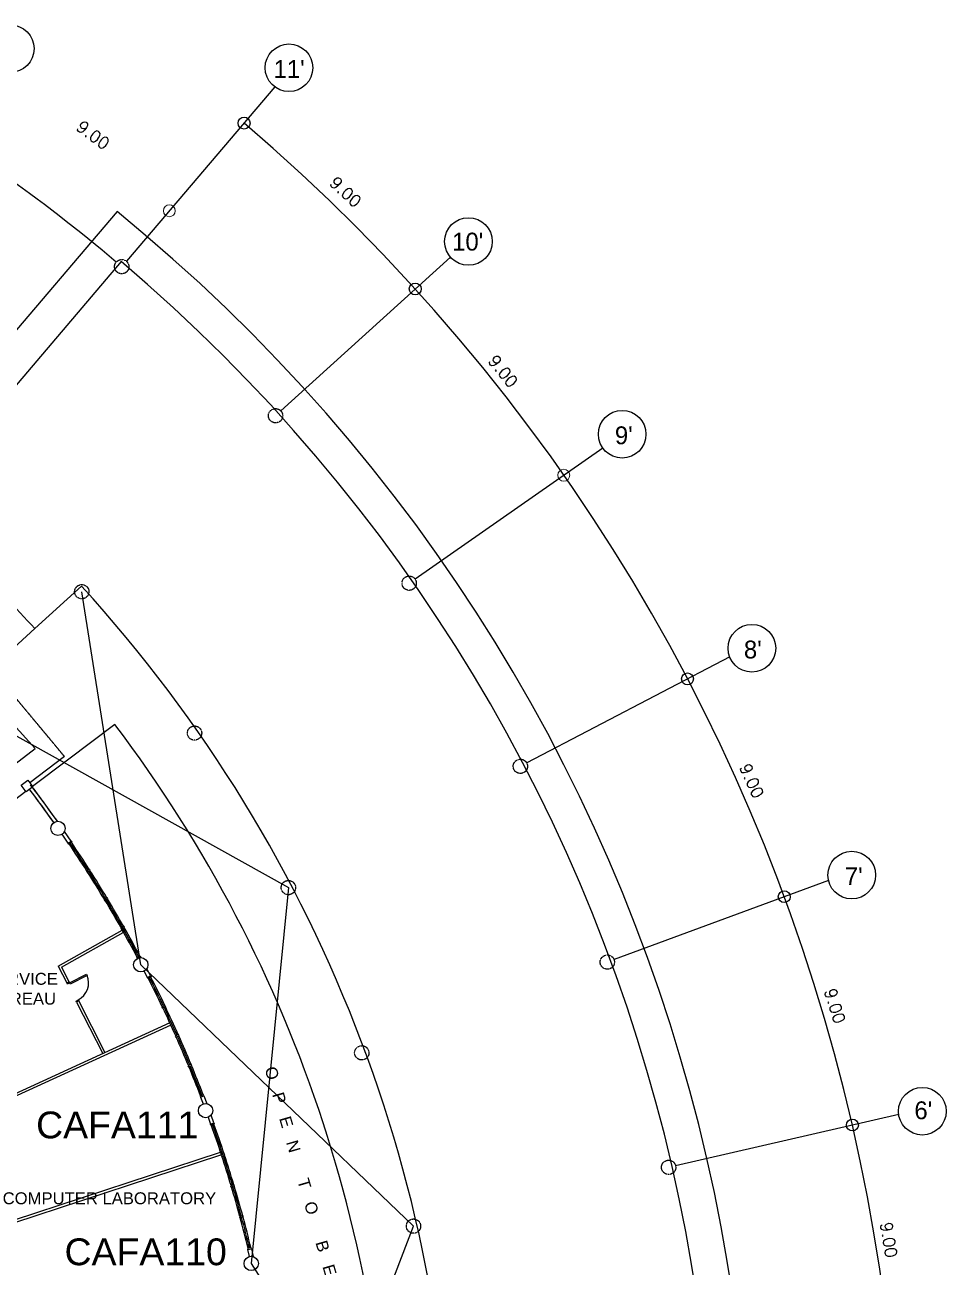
# Model space of a CAD drawing. Header units: millimetres. Extents: x -616979 to 2364082, y 43054 to 1637649.
# Drawn here: x -14090 to 24588, y 102155 to 154313 of the extents above; entities that cross this region are included whole.
import ezdxf

# ---------------------------------------------------------------- set-up
doc = ezdxf.new("R2010")
doc.units = ezdxf.units.MM
doc.linetypes.add('GROUND floor$0$HIDDEN', pattern=[0.375, 0.25, -0.125])
doc.linetypes.add('HIDDEN', pattern=[0.375, 0.25, -0.125])
for name, color, linetype in [('a-broken line', 8, 'HIDDEN'), ('a-column', 7, 'Continuous'), ('a-construcion', 8, 'Continuous'), ('a-doors', 254, 'Continuous'), ('a-labels', 7, 'Continuous'), ('a-wall', 5, 'Continuous'), ('a-windows', 7, 'Continuous'), ('a_text', 255, 'Continuous'), ('dimension', 1, 'Continuous')]:
    doc.layers.add(name, color=color, linetype=linetype)
doc.styles.add('-kitz', font='arial.ttf')
doc.styles.add('500scale@80cl', font='romans.shx', dxfattribs={"height": 1})
doc.styles.add('Century Gothic', font='GOTHIC.TTF')
doc.styles.add('style1', font='arial.ttf')

msp = doc.modelspace()

# ---------------------------------------------------------------- linework, layer by layer
for p, q in [((-3593.126, 151704.696), (-9828.347, 144388.555)), ((3774.422, 144565.371), (-3341.96, 138103.096)), ((10172.518, 136545.703), (2290.921, 131042.582)), ((15499.37, 127777.636), (6978.521, 123322.05)), ((19648.389, 118395.589), (10644.465, 115067.29)), ((22596.538, 108570.016), (13229.024, 106412.797))]:
    msp.add_line(p, q)
for centre, radius in [((-14702.877, 153312.51), 1000), ((-3001.383, 152510.822), 1000), ((-4887.453, 150185.988), 250), ((4533.206, 145216.714), 1000), ((2297.181, 143223.911), 250), ((10986.61, 137126.44), 1000), ((16431.663, 128139.34), 1000), ((13728.642, 126851.715), 250), ((20624.037, 118614.933), 1000), ((17789.218, 117708.347), 250), ((23587.766, 108702.181), 1000), ((20651.999, 108122.214), 250)]:
    msp.add_circle(centre, radius)
for radius, start, end in [(70460.798, 49.80446887, 59.85829423), (78378.059, 336.37627844, 49.56052121)]:
    msp.add_arc((-55726.948, 90533.109), radius, start, end)
at = {"layer": 'a-broken line', "linetype": 'GROUND floor$0$HIDDEN'}
msp.add_line((-12426.249, 123593.698), (-15378.602, 127139.04), dxfattribs=at)
at = {"layer": 'a-column'}
msp.add_lwpolyline([(-14243.126, 122388.636), (-13964.783, 122600.827), (-13752.592, 122322.485), (-14030.934, 122110.293)], close=True, dxfattribs=at)
at = {"layer": 'a-column', "linetype": 'HIDDEN', "ltscale": 0.8}
for centre in [(-10022.941, 144160.227), (-3564.054, 137901.416), (2044.947, 130870.837), (-11700.436, 130512.895), (-6966.329, 124578.947), (6712.673, 123183.037), (-3026.676, 118090.293), (10363.075, 114963.274), (54.335, 111152.651), (12936.676, 106345.472), (2226.505, 103879.056)]:
    msp.add_circle(centre, 300, dxfattribs=at)
at = {"layer": 'a-column'}
for centre in [(-12699.077, 120576.205), (-12699.077, 120576.205), (-9222.606, 114850.416), (-9222.606, 114850.416), (-6503.827, 108728.427), (-4587.037, 102309.983)]:
    msp.add_circle(centre, 300, dxfattribs=at)
at = {"layer": 'a-construcion'}
for p, q in [((-10220.724, 146471.922), (-20042.403, 134947.586)), ((-10039.911, 144371.566), (-18886.034, 133991.906)), ((-11707.226, 130743.116), (-13667.08, 128963.403))]:
    msp.add_line(p, q, dxfattribs=at)
at = {"layer": 'a-construcion', "linetype": 'ByBlock'}
msp.add_lwpolyline([(-3101.751, 89950.072), (2226.505, 103879.056), (-9222.606, 114850.416), (-11700.436, 130512.895)], dxfattribs=at)
at = {"layer": 'a-construcion'}
msp.add_lwpolyline([(-16876.598, 125812.503), (-3026.676, 118090.293), (-4587.037, 102309.983), (3728.89, 89221.48)], dxfattribs=at)
for radius, start, end in [(72110.798, 335.06515321, 50.87164645), (70610.798, 336.25456373, 49.68223593), (56972.976, 42.4180887, 49.7113713), (59620.304, 358.98622049, 42.41027413), (56972.976, 359.001, 37.1466291)]:
    msp.add_arc((-55726.948, 90533.109), radius, start, end, dxfattribs=at)
at = {"layer": 'a-doors'}
for points in [[(-12214.791, 114087.735), (-11501.758, 114450.481), (-11479.087, 114405.916), (-12192.119, 114043.171)], [(-12237.463, 114132.3), (-12214.791, 114087.735), (-12303.789, 114043.032), (-12326.46, 114087.597)], [(-11852.046, 113374.702), (-11829.374, 113330.138), (-11918.331, 113284.882), (-11941.003, 113329.447)]]:
    msp.add_lwpolyline(points, close=True, dxfattribs=at)
msp.add_arc((-12217.118, 114089.789), 802.886, 297.0456055, 23.1872907, dxfattribs=at)
at = {"layer": 'a-labels'}
for p in [(-15345.094, 125784.915), (-16001.106, 122137.981)]:
    msp.add_line(p, (-13656.48, 123925.381), dxfattribs=at)
at = {"layer": 'a-wall'}
for p, q in [((-13667.08, 128963.403), (-15506.703, 127292.871)), ((-10314.202, 124936.633), (-12298.118, 123439.832)), ((-14046.074, 122130.152), (-18303.273, 118883.627)), ((-12273.794, 119958.443), (-12528.035, 120329.74)), ((-12149.92, 120042.327), (-12427.669, 120448.385)), ((-12687.772, 114796.913), (-12326.828, 114087.422)), ((-12555.109, 114756.684), (-12214.791, 114087.735)), ((-8947.624, 114317.14), (-9084.353, 114584.171)), ((-8813.914, 114385.123), (-8969.691, 114689.065)), ((-6715.683, 109289.775), (-6608.646, 109009.519)), ((-6574.98, 109343.622), (-6453.943, 109024.251)), ((-6157.735, 108214.864), (-6273.526, 108536.174)), ((-6400.615, 108446.74), (-6299.269, 108164.377)), ((-4655.196, 102602.138), (-4724.958, 102893.914)), ((-4579.245, 102929.229), (-4499.877, 102597.043))]:
    msp.add_line(p, q, dxfattribs=at)
at = {"layer": 'a-wall', "color": 7}
for p, q in [((-12426.249, 123593.698), (-13882.724, 122494.834)), ((-12298.118, 123439.832), (-13762.268, 122335.177)), ((-12687.772, 114796.913), (-10009.634, 116299.608)), ((-12555.109, 114756.684), (-9960.618, 116212.445)), ((-11918.506, 113284.799), (-10818.995, 111123.538)), ((-11852.046, 113374.702), (-10727.973, 111165.161)), ((-8004.248, 112410.694), (-17162.169, 108222.916)), ((-7962.646, 112319.716), (-17120.583, 108131.973)), ((-5889.739, 106972.023), (-14581.944, 104114.03)), ((-14550.709, 104019.033), (-5858.504, 106877.026))]:
    msp.add_line(p, q, dxfattribs=at)
for radius, start, end in [(52478.427, 35.2512121, 37.1652415), (52478.427, 35.2512121, 37.1379465), (52628.427, 35.2069256, 37.274577), (52628.427, 35.2069256, 37.1384645)]:
    msp.add_arc((-55726.948, 90533.109), radius, start, end, dxfattribs=at)
at = {"layer": 'a-wall'}
msp.add_arc((-55726.948, 90533.109), 52538.427, 27.9327879, 27.9328502, dxfattribs=at)
at = {"layer": 'a-windows', "linetype": 'ByBlock'}
for p, q in [((-12273.794, 119958.443), (-12149.92, 120042.327)), ((-12121.915, 120000.906), (-12246.186, 119916.925)), ((-12149.92, 120042.327), (-12121.915, 120000.906)), ((-12246.186, 119916.925), (-12273.794, 119958.443)), ((-11371.14, 118858.241), (-11497.558, 118777.512)), ((-11497.558, 118777.512), (-11470.667, 118735.359)), ((-11470.667, 118735.359), (-11344.169, 118815.97)), ((-11357.686, 118837.17), (-11371.14, 118858.241)), ((-11344.169, 118815.97), (-11357.686, 118837.17)), ((-10637.412, 117675.037), (-10765.919, 117597.682)), ((-10765.919, 117597.682), (-10740.157, 117554.83)), ((-10740.157, 117554.83), (-10611.566, 117632.069)), ((-10624.518, 117653.62), (-10637.412, 117675.037)), ((-10611.566, 117632.069), (-10624.523, 117653.616)), ((-9935.231, 116472.844), (-10065.744, 116398.912)), ((-10065.744, 116398.912), (-10041.122, 116355.395)), ((-10041.122, 116355.395), (-9910.536, 116429.204)), ((-9975.837, 116392.295), (-10041.105, 116355.365)), ((-9922.913, 116451.089), (-9935.231, 116472.844)), ((-9910.536, 116429.204), (-9922.918, 116451.086)), ((-9385.828, 115160.026), (-9253.363, 115230.421)), ((-9362.378, 115115.866), (-9385.828, 115160.026)), ((-9229.923, 115186.256), (-9362.378, 115115.866)), ((-9253.363, 115230.421), (-9229.923, 115186.256)), ((-8947.792, 114317.055), (-8813.914, 114385.123)), ((-8925.049, 114272.687), (-8947.792, 114317.055)), ((-8791.278, 114340.54), (-8925.049, 114272.687)), ((-8813.914, 114385.123), (-8791.278, 114340.54)), ((-8204.807, 113147.193), (-8340.248, 113082.742)), ((-8340.248, 113082.742), (-8318.79, 113037.58)), ((-8318.79, 113037.58), (-8183.277, 113101.907)), ((-8194.065, 113124.619), (-8204.807, 113147.193)), ((-8183.277, 113101.907), (-8194.07, 113124.616)), ((-7638.506, 111916.57), (-7775.561, 111855.626)), ((-7775.561, 111855.626), (-7755.277, 111809.925)), ((-7755.277, 111809.925), (-7618.149, 111870.746)), ((-7628.348, 111893.727), (-7638.506, 111916.57)), ((-7618.149, 111870.746), (-7628.354, 111893.725)), ((-7104.063, 110671.781), (-7242.644, 110614.384)), ((-7242.644, 110614.384), (-7223.535, 110568.179)), ((-7223.535, 110568.179), (-7084.895, 110625.447)), ((-7094.5, 110648.683), (-7104.063, 110671.781)), ((-7084.895, 110625.447), (-7094.505, 110648.68)), ((-6592.902, 109390.3), (-6732.914, 109336.564)), ((-6732.914, 109336.564), (-6715.072, 109290.009)), ((-6715.683, 109289.775), (-6574.98, 109343.622)), ((-6574.98, 109343.622), (-6592.902, 109390.3)), ((-6299.269, 108164.377), (-6157.735, 108214.864)), ((-6282.287, 108117.5), (-6299.269, 108164.377)), ((-6140.991, 108167.751), (-6282.287, 108117.5)), ((-6157.735, 108214.864), (-6140.991, 108167.751)), ((-5711.285, 106909.427), (-5853.829, 106862.755)), ((-5853.829, 106862.755), (-5838.299, 106815.228)), ((-5838.299, 106815.228), (-5695.696, 106861.769)), ((-5703.503, 106885.669), (-5711.285, 106909.427)), ((-5695.696, 106861.769), (-5703.503, 106885.669)), ((-5306.359, 105616.692), (-5450.057, 105573.704)), ((-5450.057, 105573.704), (-5435.757, 105525.792)), ((-5435.757, 105525.792), (-5292.001, 105568.649)), ((-5299.19, 105592.742), (-5306.359, 105616.692)), ((-5292.001, 105568.649), (-5299.19, 105592.742)), ((-4934.831, 104313.965), (-5079.596, 104274.688)), ((-5079.596, 104274.688), (-5066.523, 104226.427)), ((-5066.523, 104226.427), (-4921.723, 104265.566)), ((-4928.289, 104289.836), (-4934.831, 104313.965)), ((-4921.723, 104265.566), (-4928.295, 104289.835)), ((-4591.043, 102977.817), (-4736.791, 102942.347)), ((-4736.791, 102942.347), (-4724.958, 102893.914)), ((-4724.958, 102893.914), (-4579.245, 102929.229)), ((-4579.245, 102929.229), (-4591.043, 102977.817))]:
    msp.add_line(p, q, dxfattribs=at)
at = {"layer": 'a-windows'}
msp.add_line((-9229.923, 115186.256), (-9210.812, 115150.184), dxfattribs=at)
at = {"layer": 'a-windows', "linetype": 'ByBlock'}
for centre, radius, start, end in [((-55722.736, 90535.799), 52608.427, 32.5618547, 34.0505323), ((-55722.736, 90535.799), 52488.427, 32.5618547, 34.0505326), ((-55722.736, 90535.799), 52548.427, 32.5618547, 34.0505324), ((-55722.736, 90535.799), 52488.427, 31.0459571, 32.5072597), ((-55722.736, 90535.799), 52548.427, 31.0459573, 32.5072597), ((-55722.736, 90535.799), 52608.427, 31.0459574, 32.5072597), ((-55722.736, 90535.799), 52488.427, 29.5300596, 30.9913621), ((-55722.736, 90535.799), 52548.427, 29.5300599, 30.9913622), ((-55722.736, 90535.799), 52608.427, 29.5300603, 30.9913624), ((-55722.736, 90535.799), 52488.427, 27.9869426, 29.4754646), ((-55722.736, 90535.799), 52548.427, 27.9869431, 29.4754649), ((-55722.736, 90535.799), 52608.427, 27.9869436, 29.4754653), ((-55726.948, 90533.109), 52498.427, 25.4481027, 26.8957346), ((-55726.948, 90533.109), 52558.427, 25.4481027, 26.8957346), ((-55726.948, 90533.109), 52618.427, 25.4481027, 26.8957346), ((-55726.948, 90533.109), 52498.427, 23.9732537, 25.3935129), ((-55726.948, 90533.109), 52558.427, 23.9732537, 25.3935129), ((-55726.948, 90533.109), 52618.427, 23.9732537, 25.3935129), ((-55726.948, 90533.109), 52498.427, 22.4984047, 23.9186639), ((-55726.948, 90533.109), 52558.427, 22.4984047, 23.9186639), ((-55726.948, 90533.109), 52618.427, 22.4984047, 23.9186639), ((-55726.948, 90533.109), 52498.427, 20.9963386, 22.4438149), ((-55726.948, 90533.109), 52558.427, 20.9963386, 22.4438149), ((-55726.948, 90533.109), 52618.427, 20.9963386, 22.4438149), ((-55726.948, 90533.109), 52498.427, 18.129678, 19.5773102), ((-55726.948, 90533.109), 52558.427, 18.129678, 19.5773102), ((-55726.948, 90533.109), 52618.427, 18.129678, 19.5773102), ((-55726.948, 90533.109), 52498.427, 16.6548286, 18.0750881), ((-55726.948, 90533.109), 52558.427, 16.6548286, 18.0750881), ((-55726.948, 90533.109), 52618.427, 16.6548286, 18.0750881), ((-55726.948, 90533.109), 52498.427, 15.1799793, 16.6002388), ((-55726.948, 90533.109), 52558.427, 15.1799793, 16.6002388), ((-55726.948, 90533.109), 52618.427, 15.1799793, 16.6002388), ((-55726.948, 90533.109), 52498.427, 13.6779128, 15.1253895), ((-55726.948, 90533.109), 52558.427, 13.6779128, 15.1253895), ((-55726.948, 90533.109), 52618.427, 13.6779128, 15.1253895)]:
    msp.add_arc(centre, radius, start, end, dxfattribs=at)
at = {"layer": 'dimension', "color": 8, "lineweight": 0}
for centre in [(-8024.142, 146505.532), (8536.431, 135403.347)]:
    msp.add_circle(centre, 250, dxfattribs=at)

# ---------------------------------------------------------------- texts
at = {"color": 5, "style": 'style1'}
for s, p in [('CAFA111', (-13618.142, 107562.928)), ('CAFA110', (-12424.195, 102236.912))]:
    msp.add_text(s, height=1125, dxfattribs=at).set_placement(p)
at = {"char_height": 500, "attachment_point": 5, "style": '500scale@80cl'}
for insert, rotation in [((-11222.666, 149687.827), 323.3184243), ((-623.843, 147298.841), 316.5242419), ((5987.981, 139769.313), 308.6815757), ((16426.716, 122576.595), 294.0447272), ((19920.732, 113124.363), 286.7263029), ((22182.225, 103304.054), 279.4078786)]:
    msp.add_mtext('9.00', dxfattribs=dict(at, insert=insert, rotation=rotation))
at = {"layer": 'a-labels', "style": '-kitz'}
msp.add_text('O   P   E   N      T   O      B   E   L   O   W ', height=500, rotation=286.2897417, dxfattribs=at).set_placement((-4028.782, 110490.996))
msp.add_text('COMPUTER LABORATORY', height=500, dxfattribs=at).set_placement((-15021.478, 104797.576))
at = {"layer": 'a-labels', "insert": (-14236.555, 113840.345), "char_height": 500, "width": 5250.9, "attachment_point": 5, "style": '-kitz'}
msp.add_mtext('SERVICE \\PBUREAU', dxfattribs=at)
at = {"layer": 'a_text', "lineweight": 9, "style": 'Century Gothic'}
for s, p in [("11'", (-3648.331, 152083.509)), ("10'", (3847.933, 144836.494)), ("9'", (10680.5, 136705.225)), ("8'", (16096.963, 127711.184)), ("7'", (20335.315, 118195.216)), ("6'", (23254.639, 108365.798))]:
    msp.add_text(s, height=750, dxfattribs=at).set_placement(p)

doc.saveas('drawing.dxf')
